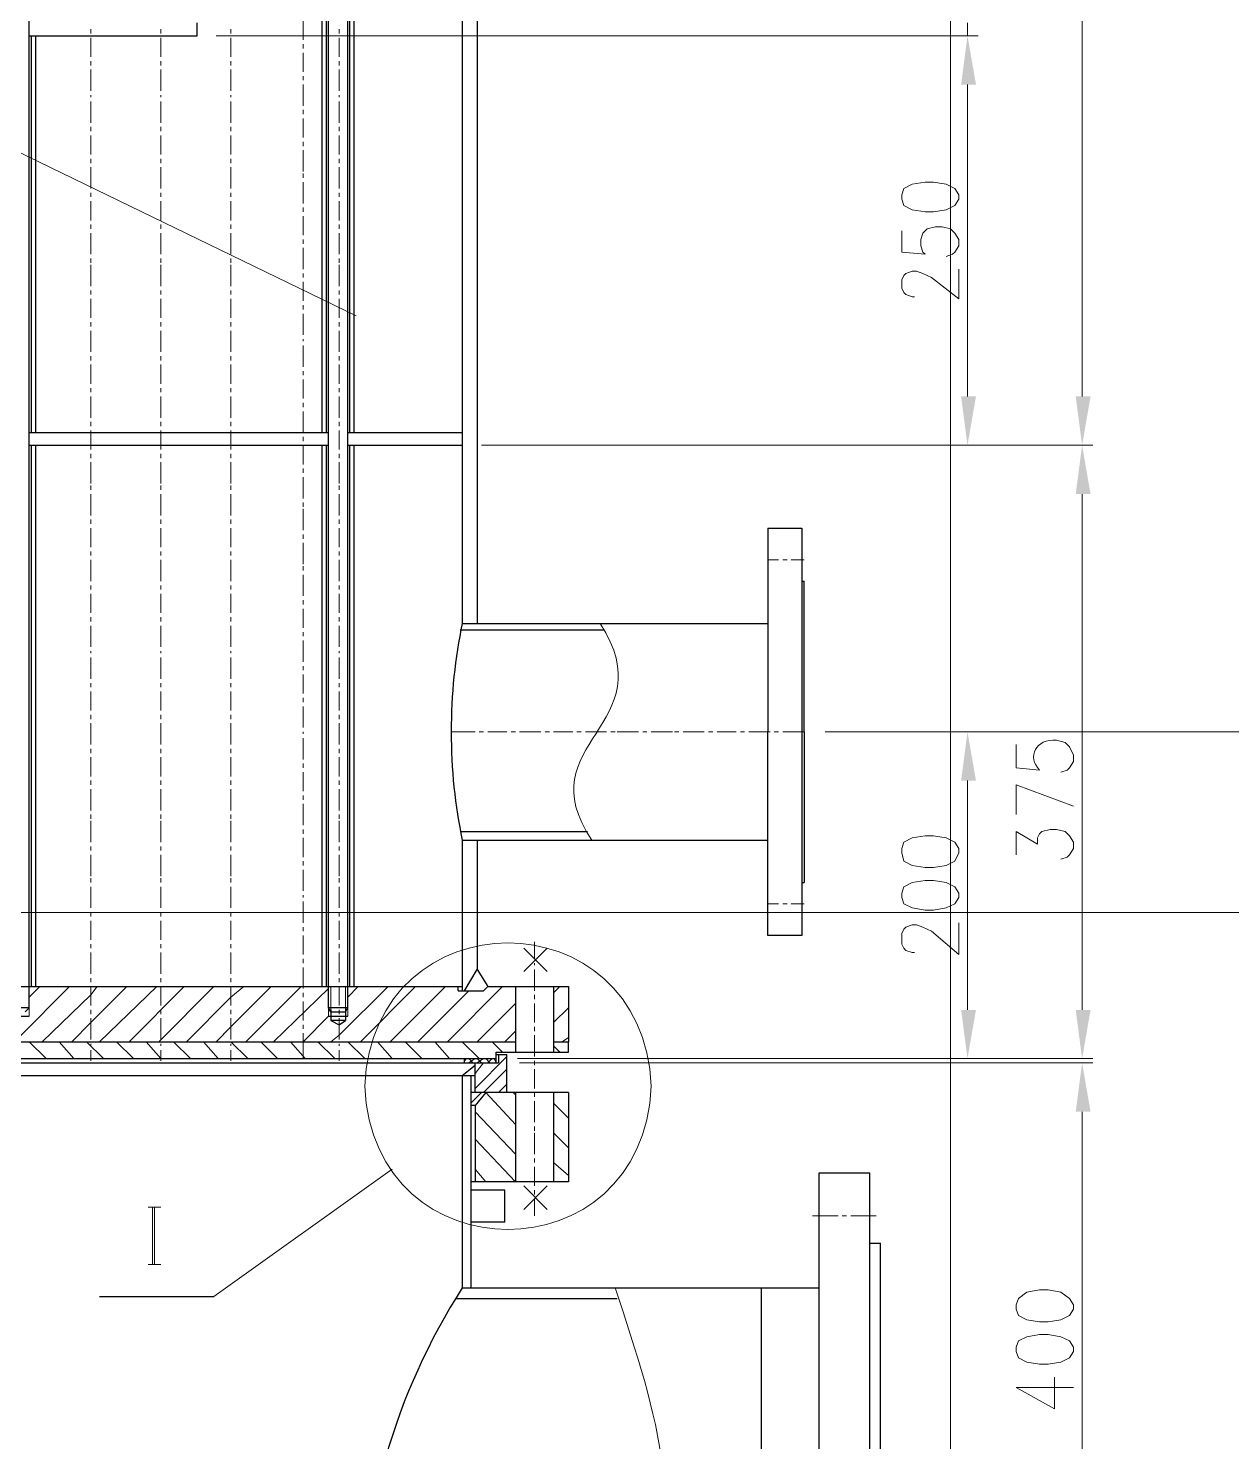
# Model space of a CAD drawing. Header units: millimetres. Extents: x 0 to 825, y 0 to 1167.
# Drawn here: x 251.7 to 353.8, y 422 to 541.9 of the extents above; entities that cross this region are included whole.
import ezdxf

# ---------------------------------------------------------------- set-up
doc = ezdxf.new("R2010")
doc.units = ezdxf.units.MM
doc.layers.add('1', color=7, linetype='Continuous')

msp = doc.modelspace()

# ---------------------------------------------------------------- hatches: boundary and pattern name
h = msp.add_hatch(color=0)
h.dxf.hatch_style = 2
h.paths.add_polyline_path([(330.801732, 537.081732), (332.061732, 537.081732), (331.341732, 541.221732)])
h = msp.add_hatch(color=0)
h.dxf.hatch_style = 2
h.paths.add_polyline_path([(330.801732, 537.081732), (332.061732, 537.081732), (331.341732, 541.221732)])
h = msp.add_hatch(color=0)
h.dxf.hatch_style = 2
h.paths.add_polyline_path([(330.801732, 510.621732), (332.061732, 510.621732), (331.341732, 506.481732)])
h = msp.add_hatch(color=0)
h.dxf.hatch_style = 2
h.paths.add_polyline_path([(340.521732, 510.621732), (341.781732, 510.621732), (341.061732, 506.481732)])
h = msp.add_hatch(color=0)
h.dxf.hatch_style = 2
h.paths.add_polyline_path([(340.521732, 502.341732), (341.781732, 502.341732), (341.061732, 506.481732)])
h = msp.add_hatch(color=0)
h.dxf.hatch_style = 2
h.paths.add_polyline_path([(330.801732, 478.041732), (332.061732, 478.041732), (331.341732, 482.181732)])
h = msp.add_hatch(color=0)
h.dxf.hatch_style = 2
h.paths.add_polyline_path([(330.801732, 458.601732), (332.061732, 458.601732), (331.341732, 454.461732)])
h = msp.add_hatch(color=0)
h.dxf.hatch_style = 2
h.paths.add_polyline_path([(340.521732, 458.601732), (341.781732, 458.601732), (341.061732, 454.461732)])
h = msp.add_hatch(color=0)
h.dxf.hatch_style = 2
h.paths.add_polyline_path([(340.521732, 449.961732), (341.781732, 449.961732), (341.061732, 454.101732)])

# ---------------------------------------------------------------- linework, layer by layer
at = {"layer": '1', "color": 30, "lineweight": 9}
for points in [[(329.901732, 0.141732), (329.901732, 1166.901732)], [(824.541732, 466.845732), (0.141732, 466.845732)]]:
    msp.add_lwpolyline(points, dxfattribs=at)
at = {"layer": '1', "color": 0, "lineweight": 25}
for points in [[(288.501732, 933.621732), (288.501732, 491.361732)], [(289.761732, 931.821732), (289.761732, 491.361732)], [(251.781732, 458.781732), (251.781732, 888.801732)], [(277.161732, 458.781732), (277.161732, 854.241732)], [(278.781732, 458.781732), (278.781732, 854.241732)], [(276.621732, 507.561732), (276.621732, 575.781732)], [(276.981732, 507.561732), (276.981732, 575.781732)], [(278.961732, 507.561732), (278.961732, 575.781732)], [(279.321732, 507.561732), (279.321732, 575.781732)], [(266.001732, 541.221732), (266.001732, 542.301732)], [(251.781732, 541.221732), (266.001732, 541.221732)], [(251.961732, 507.561732), (251.961732, 541.221732)], [(252.321732, 507.561732), (252.321732, 541.221732)], [(251.781732, 507.561732), (277.161732, 507.561732)], [(278.781732, 507.561732), (288.501732, 507.561732)], [(251.781732, 506.481732), (277.161732, 506.481732)], [(251.961732, 460.581732), (251.961732, 506.481732)], [(252.321732, 460.581732), (252.321732, 506.481732)], [(276.621732, 460.581732), (276.621732, 506.481732)], [(276.981732, 460.581732), (276.981732, 506.481732)], [(278.781732, 506.481732), (288.501732, 506.481732)], [(278.961732, 460.581732), (278.961732, 506.481732)], [(279.321732, 460.581732), (279.321732, 506.481732)], [(314.421732, 499.461732), (317.301732, 499.461732), (317.301732, 482.181732)], [(314.421732, 499.461732), (314.421732, 482.181732)], [(317.301732, 494.961732), (317.481732, 494.961732)], [(317.481732, 482.181732), (317.481732, 494.961732)], [(288.321732, 490.821732), (300.561732, 490.821732)], [(288.501732, 491.361732), (314.421732, 491.361732)], [(314.421732, 464.901732), (314.421732, 482.181732)], [(317.301732, 482.181732), (317.301732, 464.901732)], [(317.481732, 482.181732), (317.481732, 469.401732)], [(288.321732, 473.721732), (299.121732, 473.721732)], [(288.501732, 473.001732), (314.421732, 473.001732)], [(288.501732, 473.001732), (288.501732, 460.221732)], [(289.761732, 473.001732), (289.761732, 462.021732)], [(317.301732, 469.401732), (317.481732, 469.401732)], [(317.301732, 464.901732), (314.421732, 464.901732)], [(293.721732, 461.841732), (295.701732, 463.821732)], [(295.701732, 461.841732), (293.721732, 463.821732)], [(288.681732, 460.221732), (289.761732, 462.021732)], [(289.761732, 462.021732), (290.661732, 460.581732)], [(232.881732, 460.581732), (288.501732, 460.581732)], [(288.141732, 460.221732), (288.141732, 460.581732)], [(290.301732, 460.221732), (290.661732, 460.581732), (297.501732, 460.581732)], [(293.001732, 460.581732), (293.001732, 455.001732)], [(296.241732, 460.581732), (296.241732, 455.001732)], [(297.501732, 460.581732), (297.501732, 455.901732)], [(288.141732, 460.221732), (290.301732, 460.221732)], [(251.781732, 458.781732), (250.161732, 458.781732)], [(250.161732, 458.061732), (251.781732, 458.061732)], [(251.421732, 458.421732), (251.781732, 458.781732)], [(277.341732, 458.421732), (277.161732, 458.781732)], [(278.781732, 458.781732), (277.161732, 458.781732)], [(277.161732, 458.061732), (278.781732, 458.061732)], [(277.341732, 458.601732), (277.341732, 457.701732), (278.061732, 457.341732), (278.601732, 457.701732), (277.341732, 457.701732)], [(277.341732, 458.421732), (278.601732, 458.421732)], [(278.601732, 458.421732), (278.781732, 458.781732)], [(278.601732, 458.601732), (278.601732, 457.701732)], [(232.881732, 455.901732), (293.001732, 455.901732)], [(296.241732, 455.901732), (297.501732, 455.901732)], [(297.501732, 455.001732), (297.501732, 455.901732)], [(232.881732, 454.461732), (291.381732, 454.461732)], [(288.681732, 454.101732), (288.681732, 454.461732)], [(291.381732, 454.461732), (291.381732, 455.001732)], [(291.381732, 455.001732), (297.501732, 455.001732)], [(291.381732, 454.821732), (292.281732, 454.821732)], [(291.381732, 454.101732), (291.381732, 454.461732)], [(291.561732, 454.821732), (291.561732, 454.101732)], [(292.281732, 451.581732), (292.281732, 454.821732)], [(232.881732, 454.101732), (291.561732, 454.101732)], [(288.501732, 453.021732), (289.581732, 453.921732)], [(289.581732, 451.581732), (289.581732, 454.101732)], [(232.881732, 453.021732), (289.581732, 453.021732)], [(288.501732, 453.021732), (288.501732, 435.021732)], [(289.221732, 453.021732), (289.221732, 435.021732)], [(290.121732, 451.581732), (289.221732, 450.681732)], [(297.501732, 451.581732), (289.221732, 451.581732)], [(290.481732, 451.581732), (289.581732, 450.501732)], [(293.001732, 451.581732), (293.001732, 444.021732)], [(296.241732, 451.581732), (296.241732, 444.021732)], [(297.501732, 451.581732), (297.501732, 444.021732)], [(289.581732, 450.501732), (289.221732, 450.501732)], [(289.581732, 450.501732), (289.581732, 444.021732)], [(297.501732, 444.021732), (289.221732, 444.021732)], [(295.701732, 441.681732), (293.721732, 443.661732)], [(293.721732, 441.681732), (295.701732, 443.661732)], [(318.741732, 444.741732), (318.741732, 405.501732)], [(323.061732, 444.741732), (318.741732, 444.741732)], [(323.061732, 405.501732), (323.061732, 444.741732)], [(292.101732, 440.601732), (292.101732, 443.301732), (289.221732, 443.301732)], [(292.101732, 440.601732), (289.221732, 440.601732)], [(323.061732, 438.801732), (323.961732, 438.801732)], [(323.961732, 405.501732), (323.961732, 438.801732)], [(257.721732, 434.301732), (267.441732, 434.301732)], [(287.961732, 434.121732), (301.641732, 434.121732)], [(288.501732, 435.021732), (318.741732, 435.021732)], [(313.881732, 405.501732), (313.881732, 435.021732)]]:
    msp.add_lwpolyline(points, dxfattribs=at)
at = {"layer": '1', "color": 0, "lineweight": 9}
for points in [[(341.061732, 510.621732), (341.061732, 883.581732)], [(64.401732, 621.861732), (279.501732, 517.461732)], [(275.001732, 540.861732), (275.001732, 542.661732)], [(331.341732, 541.221732), (331.341732, 542.301732)], [(257.001732, 541.401732), (257.001732, 541.761732)], [(257.001732, 539.421732), (257.001732, 541.041732)], [(262.941732, 541.401732), (262.941732, 541.761732)], [(262.941732, 539.421732), (262.941732, 541.041732)], [(267.621732, 541.221732), (332.241732, 541.221732)], [(267.621732, 541.221732), (332.241732, 541.221732)], [(268.881732, 541.401732), (268.881732, 541.761732)], [(268.881732, 539.421732), (268.881732, 541.041732)], [(278.061732, 541.401732), (278.061732, 541.761732)], [(278.061732, 539.421732), (278.061732, 541.041732)], [(275.001732, 540.141732), (275.001732, 540.501732)], [(275.001732, 538.161732), (275.001732, 539.781732)], [(257.001732, 538.701732), (257.001732, 539.061732)], [(257.001732, 536.541732), (257.001732, 538.341732)], [(262.941732, 538.701732), (262.941732, 539.061732)], [(262.941732, 536.541732), (262.941732, 538.341732)], [(268.881732, 538.701732), (268.881732, 539.061732)], [(268.881732, 536.541732), (268.881732, 538.341732)], [(278.061732, 538.701732), (278.061732, 539.061732)], [(278.061732, 536.541732), (278.061732, 538.341732)], [(275.001732, 537.441732), (275.001732, 537.801732)], [(275.001732, 535.281732), (275.001732, 537.081732)], [(331.341732, 537.081732), (331.341732, 532.761732)], [(331.341732, 510.621732), (331.341732, 537.081732)], [(257.001732, 536.001732), (257.001732, 536.181732)], [(262.941732, 536.001732), (262.941732, 536.181732)], [(268.881732, 536.001732), (268.881732, 536.181732)], [(278.061732, 536.001732), (278.061732, 536.181732)], [(257.001732, 533.841732), (257.001732, 535.641732)], [(262.941732, 533.841732), (262.941732, 535.641732)], [(268.881732, 533.841732), (268.881732, 535.641732)], [(275.001732, 534.561732), (275.001732, 534.921732)], [(278.061732, 533.841732), (278.061732, 535.641732)], [(257.001732, 533.121732), (257.001732, 533.481732)], [(262.941732, 533.121732), (262.941732, 533.481732)], [(268.881732, 533.121732), (268.881732, 533.481732)], [(275.001732, 532.581732), (275.001732, 534.201732)], [(278.061732, 533.121732), (278.061732, 533.481732)], [(257.001732, 531.141732), (257.001732, 532.761732)], [(262.941732, 531.141732), (262.941732, 532.761732)], [(268.881732, 531.141732), (268.881732, 532.761732)], [(278.061732, 531.141732), (278.061732, 532.761732)], [(275.001732, 531.861732), (275.001732, 532.221732)], [(275.001732, 529.701732), (275.001732, 531.501732)], [(257.001732, 530.421732), (257.001732, 530.781732)], [(257.001732, 528.261732), (257.001732, 530.061732)], [(262.941732, 530.421732), (262.941732, 530.781732)], [(262.941732, 528.261732), (262.941732, 530.061732)], [(268.881732, 530.421732), (268.881732, 530.781732)], [(268.881732, 528.261732), (268.881732, 530.061732)], [(278.061732, 530.421732), (278.061732, 530.781732)], [(278.061732, 528.261732), (278.061732, 530.061732)], [(275.001732, 529.161732), (275.001732, 529.521732)], [(275.001732, 527.001732), (275.001732, 528.801732)], [(325.761732, 527.361732), (325.941732, 526.821732), (326.661732, 526.461732), (327.741732, 526.281732), (328.461732, 526.281732), (329.541732, 526.461732), (330.261732, 526.821732), (330.621732, 527.361732), (330.621732, 527.721732), (330.261732, 528.261732), (329.541732, 528.621732), (328.461732, 528.801732), (327.741732, 528.801732), (326.661732, 528.621732), (325.941732, 528.261732), (325.761732, 527.721732), (325.761732, 527.361732)], [(257.001732, 527.541732), (257.001732, 527.901732)], [(262.941732, 527.541732), (262.941732, 527.901732)], [(268.881732, 527.541732), (268.881732, 527.901732)], [(278.061732, 527.541732), (278.061732, 527.901732)], [(257.001732, 525.561732), (257.001732, 527.181732)], [(262.941732, 525.561732), (262.941732, 527.181732)], [(268.881732, 525.561732), (268.881732, 527.181732)], [(275.001732, 526.281732), (275.001732, 526.641732)], [(278.061732, 525.561732), (278.061732, 527.181732)], [(257.001732, 524.841732), (257.001732, 525.201732)], [(262.941732, 524.841732), (262.941732, 525.201732)], [(268.881732, 524.841732), (268.881732, 525.201732)], [(275.001732, 524.301732), (275.001732, 525.921732)], [(278.061732, 524.841732), (278.061732, 525.201732)], [(257.001732, 522.681732), (257.001732, 524.481732)], [(262.941732, 522.681732), (262.941732, 524.481732)], [(268.881732, 522.681732), (268.881732, 524.481732)], [(275.001732, 523.581732), (275.001732, 523.941732)], [(278.061732, 522.681732), (278.061732, 524.481732)], [(325.761732, 524.661732), (325.761732, 522.861732), (327.741732, 522.681732), (327.561732, 522.861732), (327.381732, 523.401732), (327.381732, 523.941732), (327.561732, 524.481732), (327.921732, 524.841732), (328.641732, 525.021732), (329.181732, 525.021732), (329.901732, 524.841732), (330.261732, 524.481732), (330.621732, 523.941732), (330.621732, 523.401732), (330.261732, 522.861732), (330.081732, 522.681732), (329.541732, 522.501732)], [(275.001732, 521.421732), (275.001732, 523.221732)], [(257.001732, 521.961732), (257.001732, 522.321732)], [(257.001732, 519.981732), (257.001732, 521.781732)], [(262.941732, 521.961732), (262.941732, 522.321732)], [(262.941732, 519.981732), (262.941732, 521.781732)], [(268.881732, 521.961732), (268.881732, 522.321732)], [(268.881732, 519.981732), (268.881732, 521.781732)], [(278.061732, 521.961732), (278.061732, 522.321732)], [(278.061732, 519.981732), (278.061732, 521.781732)], [(275.001732, 520.701732), (275.001732, 521.061732)], [(275.001732, 518.721732), (275.001732, 520.341732)], [(326.841732, 519.081732), (326.661732, 519.081732), (326.121732, 519.261732), (325.941732, 519.441732), (325.761732, 519.801732), (325.761732, 520.521732), (325.941732, 520.881732), (326.121732, 521.061732), (326.661732, 521.241732), (327.021732, 521.241732), (327.561732, 521.061732), (328.281732, 520.701732), (330.621732, 518.901732), (330.621732, 521.421732)], [(257.001732, 519.261732), (257.001732, 519.621732)], [(262.941732, 519.261732), (262.941732, 519.621732)], [(268.881732, 519.261732), (268.881732, 519.621732)], [(278.061732, 519.261732), (278.061732, 519.621732)], [(257.001732, 517.281732), (257.001732, 518.901732)], [(262.941732, 517.281732), (262.941732, 518.901732)], [(268.881732, 517.281732), (268.881732, 518.901732)], [(275.001732, 518.001732), (275.001732, 518.361732)], [(278.061732, 517.281732), (278.061732, 518.901732)], [(257.001732, 516.561732), (257.001732, 516.921732)], [(262.941732, 516.561732), (262.941732, 516.921732)], [(268.881732, 516.561732), (268.881732, 516.921732)], [(275.001732, 515.841732), (275.001732, 517.641732)], [(278.061732, 516.561732), (278.061732, 516.921732)], [(257.001732, 514.401732), (257.001732, 516.201732)], [(262.941732, 514.401732), (262.941732, 516.201732)], [(268.881732, 514.401732), (268.881732, 516.201732)], [(278.061732, 514.401732), (278.061732, 516.201732)], [(275.001732, 515.301732), (275.001732, 515.481732)], [(275.001732, 513.141732), (275.001732, 514.941732)], [(257.001732, 513.681732), (257.001732, 514.041732)], [(257.001732, 511.701732), (257.001732, 513.321732)], [(262.941732, 513.681732), (262.941732, 514.041732)], [(262.941732, 511.701732), (262.941732, 513.321732)], [(268.881732, 513.681732), (268.881732, 514.041732)], [(268.881732, 511.701732), (268.881732, 513.321732)], [(278.061732, 513.681732), (278.061732, 514.041732)], [(278.061732, 511.701732), (278.061732, 513.321732)], [(275.001732, 512.421732), (275.001732, 512.781732)], [(275.001732, 510.441732), (275.001732, 512.061732)], [(257.001732, 510.981732), (257.001732, 511.341732)], [(262.941732, 510.981732), (262.941732, 511.341732)], [(268.881732, 510.981732), (268.881732, 511.341732)], [(278.061732, 510.981732), (278.061732, 511.341732)], [(257.001732, 508.821732), (257.001732, 510.621732)], [(262.941732, 508.821732), (262.941732, 510.621732)], [(268.881732, 508.821732), (268.881732, 510.621732)], [(275.001732, 509.721732), (275.001732, 510.081732)], [(278.061732, 508.821732), (278.061732, 510.621732)], [(257.001732, 508.101732), (257.001732, 508.461732)], [(262.941732, 508.101732), (262.941732, 508.461732)], [(268.881732, 508.101732), (268.881732, 508.461732)], [(275.001732, 507.561732), (275.001732, 509.361732)], [(278.061732, 508.101732), (278.061732, 508.461732)], [(257.001732, 506.121732), (257.001732, 507.741732)], [(262.941732, 506.121732), (262.941732, 507.741732)], [(268.881732, 506.121732), (268.881732, 507.741732)], [(275.001732, 506.841732), (275.001732, 507.201732)], [(278.061732, 506.121732), (278.061732, 507.741732)], [(275.001732, 504.861732), (275.001732, 506.481732)], [(290.121732, 506.481732), (341.961732, 506.481732)], [(290.121732, 506.481732), (341.961732, 506.481732)], [(290.121732, 506.481732), (332.241732, 506.481732)], [(257.001732, 505.401732), (257.001732, 505.761732)], [(257.001732, 503.241732), (257.001732, 505.041732)], [(262.941732, 505.401732), (262.941732, 505.761732)], [(262.941732, 503.241732), (262.941732, 505.041732)], [(268.881732, 505.401732), (268.881732, 505.761732)], [(268.881732, 503.241732), (268.881732, 505.041732)], [(278.061732, 505.401732), (278.061732, 505.761732)], [(278.061732, 503.241732), (278.061732, 505.041732)], [(275.001732, 504.141732), (275.001732, 504.501732)], [(275.001732, 501.981732), (275.001732, 503.781732)], [(257.001732, 502.701732), (257.001732, 503.061732)], [(257.001732, 500.541732), (257.001732, 502.341732)], [(262.941732, 502.701732), (262.941732, 503.061732)], [(262.941732, 500.541732), (262.941732, 502.341732)], [(268.881732, 502.701732), (268.881732, 503.061732)], [(268.881732, 500.541732), (268.881732, 502.341732)], [(278.061732, 502.701732), (278.061732, 503.061732)], [(278.061732, 500.541732), (278.061732, 502.341732)], [(341.061732, 458.601732), (341.061732, 502.341732)], [(275.001732, 501.261732), (275.001732, 501.621732)], [(257.001732, 499.821732), (257.001732, 500.181732)], [(262.941732, 499.821732), (262.941732, 500.181732)], [(268.881732, 499.821732), (268.881732, 500.181732)], [(275.001732, 499.281732), (275.001732, 501.081732)], [(278.061732, 499.821732), (278.061732, 500.181732)], [(257.001732, 497.841732), (257.001732, 499.461732)], [(262.941732, 497.841732), (262.941732, 499.461732)], [(268.881732, 497.841732), (268.881732, 499.461732)], [(275.001732, 498.561732), (275.001732, 498.921732)], [(278.061732, 497.841732), (278.061732, 499.461732)], [(275.001732, 496.401732), (275.001732, 498.201732)], [(257.001732, 497.121732), (257.001732, 497.481732)], [(257.001732, 494.961732), (257.001732, 496.761732)], [(262.941732, 497.121732), (262.941732, 497.481732)], [(262.941732, 494.961732), (262.941732, 496.761732)], [(268.881732, 497.121732), (268.881732, 497.481732)], [(268.881732, 494.961732), (268.881732, 496.761732)], [(278.061732, 497.121732), (278.061732, 497.481732)], [(278.061732, 494.961732), (278.061732, 496.761732)], [(314.421732, 496.761732), (315.321732, 496.761732)], [(315.681732, 496.761732), (316.041732, 496.761732)], [(316.401732, 496.761732), (317.481732, 496.761732)], [(275.001732, 495.861732), (275.001732, 496.221732)], [(275.001732, 493.701732), (275.001732, 495.501732)], [(257.001732, 494.241732), (257.001732, 494.601732)], [(262.941732, 494.241732), (262.941732, 494.601732)], [(268.881732, 494.241732), (268.881732, 494.601732)], [(278.061732, 494.241732), (278.061732, 494.601732)], [(257.001732, 492.261732), (257.001732, 493.881732)], [(262.941732, 492.261732), (262.941732, 493.881732)], [(268.881732, 492.261732), (268.881732, 493.881732)], [(275.001732, 492.981732), (275.001732, 493.341732)], [(278.061732, 492.261732), (278.061732, 493.881732)], [(257.001732, 491.541732), (257.001732, 491.901732)], [(262.941732, 491.541732), (262.941732, 491.901732)], [(268.881732, 491.541732), (268.881732, 491.901732)], [(275.001732, 491.001732), (275.001732, 492.621732)], [(278.061732, 491.541732), (278.061732, 491.901732)], [(257.001732, 489.381732), (257.001732, 491.181732)], [(262.941732, 489.381732), (262.941732, 491.181732)], [(268.881732, 489.381732), (268.881732, 491.181732)], [(275.001732, 490.281732), (275.001732, 490.641732)], [(278.061732, 489.381732), (278.061732, 491.181732)], [(275.001732, 488.121732), (275.001732, 489.921732)], [(257.001732, 488.841732), (257.001732, 489.021732)], [(257.001732, 486.681732), (257.001732, 488.481732)], [(262.941732, 488.841732), (262.941732, 489.021732)], [(262.941732, 486.681732), (262.941732, 488.481732)], [(268.881732, 488.841732), (268.881732, 489.021732)], [(268.881732, 486.681732), (268.881732, 488.481732)], [(278.061732, 488.841732), (278.061732, 489.021732)], [(278.061732, 486.681732), (278.061732, 488.481732)], [(275.001732, 487.401732), (275.001732, 487.761732)], [(275.001732, 485.421732), (275.001732, 487.041732)], [(257.001732, 485.961732), (257.001732, 486.321732)], [(257.001732, 483.981732), (257.001732, 485.601732)], [(262.941732, 485.961732), (262.941732, 486.321732)], [(262.941732, 483.981732), (262.941732, 485.601732)], [(268.881732, 485.961732), (268.881732, 486.321732)], [(268.881732, 483.981732), (268.881732, 485.601732)], [(278.061732, 485.961732), (278.061732, 486.321732)], [(278.061732, 483.981732), (278.061732, 485.601732)], [(275.001732, 484.701732), (275.001732, 485.061732)], [(275.001732, 482.541732), (275.001732, 484.341732)], [(257.001732, 483.261732), (257.001732, 483.621732)], [(262.941732, 483.261732), (262.941732, 483.621732)], [(268.881732, 483.261732), (268.881732, 483.621732)], [(278.061732, 483.261732), (278.061732, 483.621732)], [(257.001732, 481.101732), (257.001732, 482.901732)], [(262.941732, 481.101732), (262.941732, 482.901732)], [(268.881732, 481.101732), (268.881732, 482.901732)], [(275.001732, 482.001732), (275.001732, 482.181732)], [(278.061732, 481.101732), (278.061732, 482.901732)], [(287.601732, 482.181732), (289.581732, 482.181732)], [(289.941732, 482.181732), (290.301732, 482.181732)], [(290.661732, 482.181732), (292.281732, 482.181732)], [(292.641732, 482.181732), (293.001732, 482.181732)], [(293.361732, 482.181732), (295.161732, 482.181732)], [(295.521732, 482.181732), (295.881732, 482.181732)], [(296.241732, 482.181732), (297.861732, 482.181732)], [(298.221732, 482.181732), (298.581732, 482.181732)], [(298.941732, 482.181732), (300.741732, 482.181732)], [(301.101732, 482.181732), (301.461732, 482.181732)], [(301.641732, 482.181732), (303.441732, 482.181732)], [(303.801732, 482.181732), (304.161732, 482.181732)], [(304.521732, 482.181732), (306.321732, 482.181732)], [(306.501732, 482.181732), (306.861732, 482.181732)], [(307.221732, 482.181732), (309.021732, 482.181732)], [(309.381732, 482.181732), (309.741732, 482.181732)], [(310.101732, 482.181732), (311.721732, 482.181732)], [(312.081732, 482.181732), (312.441732, 482.181732)], [(312.801732, 482.181732), (314.601732, 482.181732)], [(314.961732, 482.181732), (315.321732, 482.181732)], [(315.681732, 482.181732), (317.481732, 482.181732)], [(319.281732, 482.181732), (332.241732, 482.181732)], [(332.241732, 482.181732), (364.641732, 482.181732)], [(257.001732, 480.381732), (257.001732, 480.741732)], [(262.941732, 480.381732), (262.941732, 480.741732)], [(268.881732, 480.381732), (268.881732, 480.741732)], [(275.001732, 479.841732), (275.001732, 481.641732)], [(278.061732, 480.381732), (278.061732, 480.741732)], [(257.001732, 478.401732), (257.001732, 480.021732)], [(262.941732, 478.401732), (262.941732, 480.021732)], [(268.881732, 478.401732), (268.881732, 480.021732)], [(278.061732, 478.401732), (278.061732, 480.021732)], [(275.001732, 479.121732), (275.001732, 479.481732)], [(275.001732, 477.141732), (275.001732, 478.761732)], [(257.001732, 477.681732), (257.001732, 478.041732)], [(257.001732, 475.521732), (257.001732, 477.321732)], [(262.941732, 477.681732), (262.941732, 478.041732)], [(262.941732, 475.521732), (262.941732, 477.321732)], [(268.881732, 477.681732), (268.881732, 478.041732)], [(268.881732, 475.521732), (268.881732, 477.321732)], [(278.061732, 477.681732), (278.061732, 478.041732)], [(278.061732, 475.521732), (278.061732, 477.321732)], [(331.341732, 458.601732), (331.341732, 478.041732)], [(335.481732, 475.161732), (335.481732, 477.681732), (340.341732, 475.881732)], [(275.001732, 476.421732), (275.001732, 476.781732)], [(275.001732, 474.261732), (275.001732, 476.061732)], [(257.001732, 474.801732), (257.001732, 475.161732)], [(262.941732, 474.801732), (262.941732, 475.161732)], [(268.881732, 474.801732), (268.881732, 475.161732)], [(278.061732, 474.801732), (278.061732, 475.161732)], [(257.001732, 472.821732), (257.001732, 474.621732)], [(262.941732, 472.821732), (262.941732, 474.621732)], [(268.881732, 472.821732), (268.881732, 474.621732)], [(275.001732, 473.541732), (275.001732, 473.901732)], [(278.061732, 472.821732), (278.061732, 474.621732)], [(335.481732, 471.741732), (335.481732, 473.721732), (337.281732, 472.641732), (337.281732, 473.181732), (337.461732, 473.541732), (337.641732, 473.721732), (338.361732, 473.901732), (338.901732, 473.901732), (339.621732, 473.721732), (339.981732, 473.361732), (340.341732, 472.821732), (340.341732, 472.281732), (339.981732, 471.741732), (339.801732, 471.561732), (339.261732, 471.381732)], [(257.001732, 472.101732), (257.001732, 472.461732)], [(262.941732, 472.101732), (262.941732, 472.461732)], [(268.881732, 472.101732), (268.881732, 472.461732)], [(275.001732, 471.561732), (275.001732, 473.181732)], [(278.061732, 472.101732), (278.061732, 472.461732)], [(325.761732, 471.921732), (325.941732, 471.201732), (326.661732, 470.841732), (327.741732, 470.661732), (328.461732, 470.661732), (329.541732, 470.841732), (330.261732, 471.201732), (330.621732, 471.921732), (330.621732, 472.281732), (330.261732, 472.821732), (329.541732, 473.181732), (328.461732, 473.361732), (327.741732, 473.361732), (326.661732, 473.181732), (325.941732, 472.821732), (325.761732, 472.281732), (325.761732, 471.921732)], [(257.001732, 469.941732), (257.001732, 471.741732)], [(262.941732, 469.941732), (262.941732, 471.741732)], [(268.881732, 469.941732), (268.881732, 471.741732)], [(275.001732, 470.841732), (275.001732, 471.201732)], [(278.061732, 469.941732), (278.061732, 471.741732)], [(275.001732, 468.681732), (275.001732, 470.481732)], [(257.001732, 469.401732), (257.001732, 469.761732)], [(257.001732, 467.241732), (257.001732, 469.041732)], [(262.941732, 469.401732), (262.941732, 469.761732)], [(262.941732, 467.241732), (262.941732, 469.041732)], [(268.881732, 469.401732), (268.881732, 469.761732)], [(268.881732, 467.241732), (268.881732, 469.041732)], [(278.061732, 469.401732), (278.061732, 469.761732)], [(278.061732, 467.241732), (278.061732, 469.041732)], [(325.761732, 468.141732), (325.941732, 467.601732), (326.661732, 467.241732), (327.741732, 467.061732), (328.461732, 467.061732), (329.541732, 467.241732), (330.261732, 467.601732), (330.621732, 468.141732), (330.621732, 468.501732), (330.261732, 469.041732), (329.541732, 469.401732), (328.461732, 469.581732), (327.741732, 469.581732), (326.661732, 469.401732), (325.941732, 469.041732), (325.761732, 468.501732), (325.761732, 468.141732)], [(275.001732, 468.141732), (275.001732, 468.321732)], [(275.001732, 465.981732), (275.001732, 467.781732)], [(314.421732, 467.601732), (315.321732, 467.601732)], [(315.681732, 467.601732), (316.041732, 467.601732)], [(316.401732, 467.601732), (317.481732, 467.601732)], [(257.001732, 466.521732), (257.001732, 466.881732)], [(262.941732, 466.521732), (262.941732, 466.881732)], [(268.881732, 466.521732), (268.881732, 466.881732)], [(278.061732, 466.521732), (278.061732, 466.881732)], [(257.001732, 464.541732), (257.001732, 466.161732)], [(262.941732, 464.541732), (262.941732, 466.161732)], [(268.881732, 464.541732), (268.881732, 466.161732)], [(275.001732, 465.261732), (275.001732, 465.621732)], [(278.061732, 464.541732), (278.061732, 466.161732)], [(326.841732, 463.461732), (326.661732, 463.461732), (326.121732, 463.641732), (325.941732, 463.821732), (325.761732, 464.181732), (325.761732, 465.081732), (325.941732, 465.441732), (326.121732, 465.621732), (326.661732, 465.801732), (327.021732, 465.801732), (327.561732, 465.621732), (328.281732, 465.261732), (330.621732, 463.281732), (330.621732, 465.981732)], [(257.001732, 463.821732), (257.001732, 464.181732)], [(262.941732, 463.821732), (262.941732, 464.181732)], [(268.881732, 463.821732), (268.881732, 464.181732)], [(275.001732, 463.281732), (275.001732, 464.901732)], [(278.061732, 463.821732), (278.061732, 464.181732)], [(294.621732, 464.361732), (294.621732, 462.921732)], [(257.001732, 461.661732), (257.001732, 463.461732)], [(262.941732, 461.661732), (262.941732, 463.461732)], [(268.881732, 461.661732), (268.881732, 463.461732)], [(275.001732, 462.561732), (275.001732, 462.921732)], [(278.061732, 461.661732), (278.061732, 463.461732)], [(275.001732, 460.401732), (275.001732, 462.201732)], [(294.621732, 462.561732), (294.621732, 462.381732)], [(294.621732, 462.021732), (294.621732, 460.221732)], [(250.521732, 455.901732), (250.881732, 456.261732), (255.201732, 460.581732)], [(251.781732, 459.681732), (252.681732, 460.581732)], [(252.861732, 455.901732), (257.001732, 459.861732), (257.541732, 460.581732)], [(255.381732, 455.901732), (257.001732, 457.521732), (260.061732, 460.581732)], [(257.001732, 460.941732), (257.001732, 461.301732)], [(257.001732, 458.961732), (257.001732, 460.581732)], [(257.721732, 455.901732), (262.581732, 460.581732)], [(260.241732, 455.901732), (264.921732, 460.581732)], [(262.761732, 455.901732), (267.441732, 460.581732)], [(262.941732, 460.941732), (262.941732, 461.301732)], [(262.941732, 458.961732), (262.941732, 460.581732)], [(265.101732, 455.901732), (268.881732, 459.681732), (269.961732, 460.581732)], [(267.621732, 455.901732), (268.881732, 457.161732), (272.301732, 460.581732)], [(268.881732, 460.941732), (268.881732, 461.301732)], [(268.881732, 458.961732), (268.881732, 460.581732)], [(270.141732, 455.901732), (274.821732, 460.581732)], [(272.481732, 455.901732), (277.161732, 460.401732)], [(277.341732, 455.901732), (278.061732, 456.441732), (282.201732, 460.581732)], [(277.341732, 460.581732), (277.341732, 458.421732)], [(278.061732, 460.941732), (278.061732, 461.301732)], [(278.061732, 458.961732), (278.061732, 460.581732)], [(278.601732, 460.581732), (278.601732, 458.421732)], [(278.781732, 459.681732), (279.681732, 460.581732)], [(279.861732, 455.901732), (284.541732, 460.581732)], [(282.381732, 455.901732), (287.061732, 460.581732)], [(287.241732, 455.901732), (291.921732, 460.581732)], [(296.241732, 460.041732), (296.781732, 460.581732)], [(275.001732, 459.681732), (275.001732, 460.041732)], [(275.001732, 457.701732), (275.001732, 459.321732)], [(284.721732, 455.901732), (289.041732, 460.221732)], [(289.761732, 455.901732), (293.001732, 459.141732)], [(294.621732, 459.861732), (294.621732, 459.501732)], [(294.621732, 459.141732), (294.621732, 457.521732)], [(251.781732, 458.781732), (251.781732, 458.061732)], [(257.001732, 458.241732), (257.001732, 458.601732)], [(262.941732, 458.241732), (262.941732, 458.601732)], [(268.881732, 458.241732), (268.881732, 458.601732)], [(275.001732, 455.901732), (277.161732, 458.061732)], [(277.161732, 458.781732), (277.161732, 458.061732)], [(278.061732, 458.241732), (278.061732, 458.601732)], [(278.781732, 458.781732), (278.781732, 458.061732)], [(296.241732, 457.521732), (297.501732, 458.781732)], [(257.001732, 456.081732), (257.001732, 457.881732)], [(262.941732, 456.081732), (262.941732, 457.881732)], [(268.881732, 456.081732), (268.881732, 457.881732)], [(275.001732, 456.981732), (275.001732, 457.341732)], [(278.061732, 456.081732), (278.061732, 457.881732)], [(292.101732, 455.901732), (293.001732, 456.801732)], [(294.621732, 457.161732), (294.621732, 456.801732)], [(253.221732, 454.461732), (251.781732, 455.901732)], [(255.561732, 454.461732), (254.301732, 455.901732)], [(258.081732, 454.461732), (256.641732, 455.901732)], [(257.001732, 455.541732), (257.001732, 455.721732)], [(260.601732, 454.461732), (259.161732, 455.901732)], [(262.941732, 454.461732), (262.941732, 454.461732), (261.681732, 455.901732)], [(262.941732, 455.541732), (262.941732, 455.721732)], [(265.461732, 454.461732), (264.021732, 455.901732)], [(267.801732, 454.461732), (266.541732, 455.901732)], [(270.321732, 454.461732), (268.881732, 455.901732)], [(268.881732, 455.541732), (268.881732, 455.721732)], [(272.841732, 454.461732), (271.401732, 455.901732)], [(275.181732, 454.461732), (273.921732, 455.901732)], [(275.001732, 454.461732), (275.001732, 456.621732)], [(275.001732, 455.901732), (275.001732, 455.901732)], [(277.701732, 454.461732), (276.261732, 455.901732)], [(278.061732, 455.541732), (278.061732, 455.721732)], [(280.221732, 454.461732), (278.781732, 455.901732)], [(282.561732, 454.461732), (281.301732, 455.901732)], [(285.081732, 454.461732), (283.641732, 455.901732)], [(287.421732, 454.461732), (286.161732, 455.901732)], [(289.941732, 454.461732), (288.501732, 455.901732)], [(291.921732, 455.001732), (291.021732, 455.901732)], [(294.621732, 456.441732), (294.621732, 454.641732)], [(296.961732, 455.901732), (297.501732, 456.261732)], [(257.001732, 454.281732), (257.001732, 455.181732)], [(262.941732, 454.281732), (262.941732, 455.181732)], [(268.881732, 454.281732), (268.881732, 455.181732)], [(278.061732, 454.281732), (278.061732, 455.181732)], [(288.681732, 454.281732), (288.861732, 454.461732)], [(289.041732, 454.101732), (289.581732, 454.461732)], [(289.401732, 454.101732), (289.041732, 454.461732)], [(289.581732, 451.941732), (292.281732, 454.641732)], [(289.761732, 454.101732), (290.301732, 454.461732)], [(290.121732, 454.101732), (289.761732, 454.461732)], [(290.841732, 454.101732), (290.481732, 454.461732)], [(290.661732, 454.101732), (291.021732, 454.461732)], [(291.381732, 454.101732), (291.201732, 454.461732)], [(293.181732, 454.461732), (332.241732, 454.461732)], [(293.361732, 454.461732), (341.961732, 454.461732)], [(296.781732, 455.001732), (296.241732, 455.541732)], [(289.581732, 453.201732), (290.301732, 454.101732)], [(290.301732, 451.581732), (292.281732, 453.561732)], [(291.381732, 454.101732), (291.381732, 454.281732)], [(293.361732, 454.101732), (341.961732, 454.101732)], [(294.621732, 454.281732), (294.621732, 453.921732)], [(294.621732, 453.561732), (294.621732, 451.941732)], [(291.561732, 451.581732), (292.281732, 452.301732)], [(293.001732, 448.881732), (290.481732, 451.581732)], [(293.001732, 451.401732), (292.821732, 451.581732)], [(294.621732, 451.581732), (294.621732, 451.221732)], [(294.621732, 450.861732), (294.621732, 449.061732)], [(293.001732, 446.361732), (289.581732, 449.961732)], [(297.501732, 449.421732), (296.241732, 450.681732)], [(341.061732, 449.961732), (341.061732, 409.641732)], [(294.621732, 448.701732), (294.621732, 448.341732)], [(293.001732, 444.021732), (289.581732, 447.621732)], [(294.621732, 448.161732), (294.621732, 446.361732)], [(297.501732, 446.901732), (296.241732, 448.161732)], [(294.621732, 446.001732), (294.621732, 445.641732)], [(282.561732, 445.101732), (267.441732, 434.301732)], [(290.481732, 444.021732), (289.581732, 445.101732)], [(294.621732, 445.281732), (294.621732, 443.661732)], [(297.501732, 444.561732), (296.241732, 445.641732)], [(294.621732, 443.301732), (294.621732, 442.941732)], [(294.621732, 442.581732), (294.621732, 441.141732)], [(261.861732, 441.861732), (262.941732, 441.861732)], [(262.221732, 441.861732), (262.221732, 437.001732)], [(262.401732, 437.001732), (262.401732, 441.861732)], [(318.201732, 441.141732), (320.361732, 441.141732)], [(320.721732, 441.141732), (321.081732, 441.141732)], [(321.441732, 441.141732), (323.601732, 441.141732)], [(261.861732, 437.001732), (262.941732, 437.001732)], [(335.481732, 433.221732), (335.661732, 432.681732), (336.381732, 432.321732), (337.461732, 432.141732), (338.181732, 432.141732), (339.261732, 432.321732), (339.981732, 432.681732), (340.341732, 433.221732), (340.341732, 433.581732), (339.981732, 434.121732), (339.261732, 434.661732), (338.181732, 434.841732), (337.461732, 434.841732), (336.381732, 434.661732), (335.661732, 434.121732), (335.481732, 433.581732), (335.481732, 433.221732)], [(335.481732, 429.621732), (335.661732, 429.081732), (336.381732, 428.721732), (337.461732, 428.541732), (338.181732, 428.541732), (339.261732, 428.721732), (339.981732, 429.081732), (340.341732, 429.621732), (340.341732, 429.981732), (339.981732, 430.521732), (339.261732, 430.881732), (338.181732, 431.061732), (337.461732, 431.061732), (336.381732, 430.881732), (335.661732, 430.521732), (335.481732, 429.981732), (335.481732, 429.621732)], [(335.481732, 426.561732), (338.721732, 424.761732), (338.721732, 427.461732)], [(335.481732, 426.561732), (340.341732, 426.561732)]]:
    msp.add_lwpolyline(points, dxfattribs=at)
at = {"layer": '1', "color": 0, "lineweight": 25}
for points in [[(288.501732, 491.361732), (287.241732, 485.601732), (287.241732, 478.761732), (288.501732, 473.001732)], [(288.501732, 435.021732), (276.981732, 417.021732), (276.981732, 393.981732), (288.501732, 375.981732)]]:
    msp.add_open_spline(points, degree=3, dxfattribs=at)
at = {"layer": '1', "color": 0, "lineweight": 9}
msp.add_open_spline([(300.201732, 491.361732), (305.781732, 482.721732), (293.901732, 481.281732), (299.481732, 473.001732)], degree=3, dxfattribs=at)
for points, knots in [([(335.481732, 481.101732), (335.481732, 481.101732), (335.481732, 479.121732), (335.481732, 479.121732), (335.481732, 479.121732), (337.461732, 478.941732), (337.461732, 478.941732), (336.381732, 480.021732), (337.101732, 481.641732), (338.901732, 481.461732), (338.901732, 481.461732), (339.621732, 481.281732), (339.621732, 481.281732), (339.621732, 481.281732), (339.981732, 480.921732), (339.981732, 480.921732), (339.981732, 480.921732), (340.341732, 480.201732), (340.341732, 480.201732), (340.341732, 480.201732), (340.341732, 479.661732), (340.341732, 479.661732), (340.341732, 479.661732), (339.981732, 479.121732), (339.981732, 479.121732), (339.981732, 479.121732), (339.801732, 478.941732), (339.801732, 478.941732), (339.801732, 478.941732), (339.261732, 478.761732), (339.261732, 478.761732)], [0, 0, 0, 0, 1, 1, 1, 2, 2, 2, 3, 3, 3, 4, 4, 4, 5, 5, 5, 6, 6, 6, 7, 7, 7, 8, 8, 8, 9, 9, 9, 10, 10, 10, 10]), ([(304.521732, 452.121732), (303.801732, 468.321732), (280.941732, 468.321732), (280.221732, 452.121732), (280.941732, 435.921732), (303.801732, 435.921732), (304.521732, 452.121732)], [0, 0, 0, 0, 1, 1, 1, 2, 2, 2, 2]), ([(301.461732, 435.021732), (305.061732, 424.041732), (308.121732, 415.401732), (302.901732, 404.601732), (297.501732, 392.721732), (292.821732, 387.681732), (300.561732, 375.981732)], [0, 0, 0, 0, 1, 1, 1, 2, 2, 2, 2])]:
    msp.add_open_spline(points, degree=3, knots=knots, dxfattribs=at)

doc.saveas('drawing.dxf')
